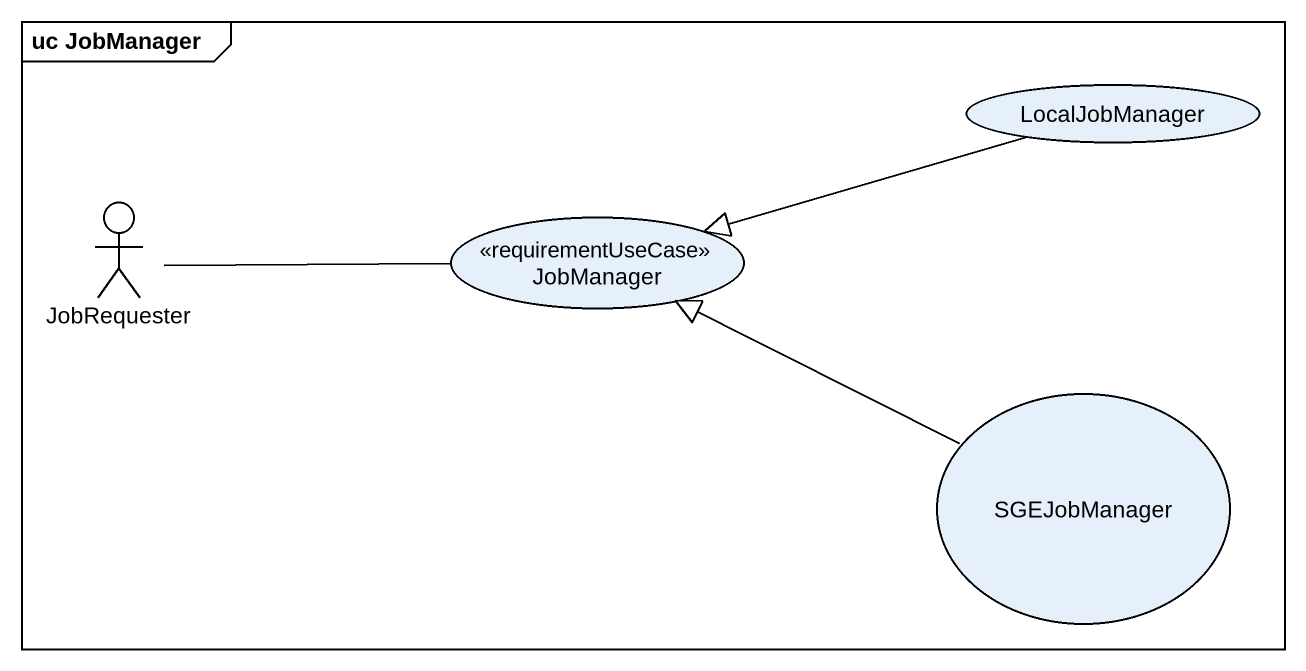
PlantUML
@startuml
mainframe uc JobManager
usecase LocalJobManager
actor JobRequester
usecase JobManager <<requirementUseCase>>
usecase SGEJobManager
LocalJobManager -left-|> JobManager
JobRequester -right- JobManager
SGEJobManager -left-|> JobManager
@enduml
